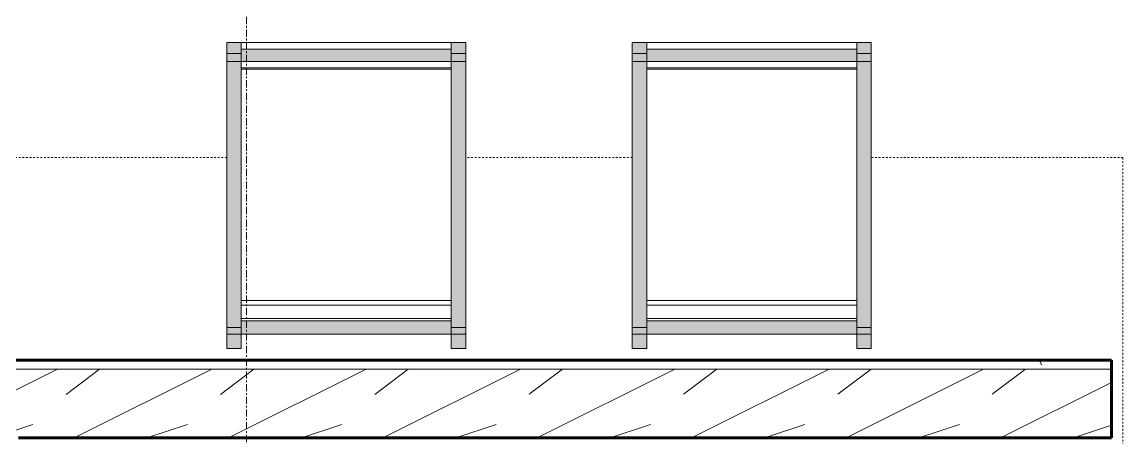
# Model space of a CAD drawing. Header units: inches. Extents: x -4169 to -1846, y 9706 to 12377.
# Drawn here: x -2188.8 to -2112.8, y 11954 to 11982.7 of the extents above; entities that cross this region are included whole.
import ezdxf

# ---------------------------------------------------------------- set-up
doc = ezdxf.new("R2010")
doc.units = ezdxf.units.IN
doc.header["$MEASUREMENT"] = 0
doc.linetypes.add('Dash', pattern=[0.25, 0.125, -0.125])
doc.linetypes.add('Grid Line 1_2_', pattern=[0.8749999999999999, 0.4999999999999999, -0.125, 0.125, -0.125])
for name, color, linetype, lineweight in [('0-1', 7, 'Continuous', 5), ('0-2', 50, 'Continuous', 18), ('A-WALL-4', 10, 'Continuous', 60), ('A-WALL-5', 50, 'Continuous', 18), ('A-WALL-PATT-1', 250, 'Continuous', 9), ('A-WALL-PATT-2', 253, 'Continuous', 9), ('I-FURN-1', 250, 'Continuous', 9), ('I-FURN-2', 9, 'Continuous', 9), ('Q-CASE-HDLN-1', 250, 'Dash', 9), ('S-GRID-1', 1, 'Grid Line 1_2_', 9)]:
    doc.layers.add(name, color=color, linetype=linetype, lineweight=lineweight)

# ---------------------------------------------------------------- blocks, each defined once
blk = doc.blocks.new('OD_CW_Countertop - OD_CW_Countertop-2488713-ENLARGED RCP - 2ND FLOOR PLAN')
at = {"layer": 'Q-CASE-HDLN-1'}
for p, q in [((76.38316465087085, 24.00000000000003), (61.66071721603342, 24.00000000000003)), ((104.3831646508726, 24.00000000000003), (92.88316465087105, 24.00000000000003)), ((138.2731933650477, 24.00000000000003), (120.8831646508732, 24.00000000000003)), ((138.2731933650477, -19.37500000234753), (138.2731933650477, 24.00000000000002))]:
    blk.add_line(p, q, dxfattribs=at)
blk = doc.blocks.new('Bar_Stool_6722_1_ - Bar_Stool_6722_1_-1229311-ENLARGED RCP - 2ND FLOOR PLAN')
at = {"layer": 'I-FURN-2'}
for points in [[(0.9999999999909049, 20.13541346419853), (0.9999999999926102, 21.13291096116441), (-1.074340616469271e-11, 21.13291096116611), (-1.244870873051695e-11, 20.13541346420024)], [(16.499999999993, 21.13291096116441), (15.49999999998965, 21.13291096116603), (15.49999999998795, 20.13541346417389), (16.4999999999913, 20.13541346417227)], [(0.9999999999876649, 20.13541346419853), (-1.244870873051695e-11, 20.13541346420024), (-1.313082975684665e-11, 19.69211219364684), (0.9999999999869827, 19.69211219364513), (0.9999999999871533, 19.88640119694132)], [(16.49999999999062, 19.69211219364513), (16.4999999999913, 20.13541346417227), (15.49999999998948, 20.13541346417389), (15.4999999999888, 19.69211219364675), (15.99999999998852, 19.6921121936459)], [(1.000000000019042, 19.69211219364514), (-1.227817847393453e-11, 19.69211219364684), (-4.348521542851812e-11, 1.298536159841272), (0.9999999999878354, 1.298536159839567), (0.9999999999878354, 17.82745830583517)], [(16.50000000001893, 19.69211219364514), (15.49999999998795, 19.69211219364676), (15.49999999995674, 1.298536159841187), (16.49999999998772, 1.298536159839567), (16.50000000001569, 17.82745830580891)], [(0.999999999988347, 1.298536159839567), (-4.007461029686964e-11, 1.298536159841272), (-4.109779183636419e-11, 0.7499999999954808), (0.9999999999873238, 0.7536100654694732), (0.9999999999876649, 0.9410949492226952)], [(16.49999999998823, 0.7536100654432115), (16.49999999998857, 1.298536159839567), (15.49999999996015, 1.298536159841187), (15.49999999998846, 0.7499999999953956), (16.49999999998823, 0.7499999999937755)], [(0.9999999999868122, 0.4601229641054658), (0.9999999999873238, 0.7499999999937755), (-4.109779183636419e-11, 0.7499999999954808), (-4.229150363244116e-11, -3.325340003357302e-12), (0.9999999999861301, -5.030642569181542e-12)], [(16.49999999998874, 0.4601229640792041), (16.49999999998925, 0.7499999999937755), (15.49999999998846, 0.7499999999953956), (15.49999999998641, -2.967226464534182e-11), (16.49999999998806, -3.129230208287484e-11)]]:
    blk.add_hatch(color=256, dxfattribs=at).paths.add_polyline_path(points, flags=0)
h = blk.add_hatch(color=256, dxfattribs=at)
h.paths.add_polyline_path([(8.94853385688401, 20.13541346418518), (0.9999999999878354, 20.13541346419866), (1.00000000001836, 19.22321022609007), (8.948533856882475, 19.2232102260766)], flags=0)
h.paths.add_polyline_path([(15.49999999998965, 20.13541346417401), (8.94853385688401, 20.13541346418518), (8.948533856882475, 19.2232102260766), (15.49999999998727, 19.22321022606543), (15.49999999998812, 19.69211219364681)], flags=0)
h = blk.add_hatch(color=256, dxfattribs=at)
h.paths.add_polyline_path([(8.94853385685195, 1.304888085052744), (0.9999999999878354, 1.298536159839563), (0.9999999999868122, 0.4601229641055289), (8.948533856850416, 0.4601229640920571), (8.948533856850927, 0.7536100654560646)], flags=0)
h.paths.add_polyline_path([(15.49999999998846, 0.7499999999954587), (15.49999999995674, 1.304888085041574), (8.948547450645433, 1.298536159852353), (8.948533856850416, 0.4601229640920571), (15.49999999998795, 0.4601229640808873)], flags=0)
at = {"layer": 'I-FURN-1'}
for p, q in [((1.000000000000201, 21.13291096116886), (1.853517339611699e-13, 21.13291096116885)), ((-8.476552793013069e-14, 21.13291096116883), (-6.669664820435627e-14, 20.13541346417871)), ((1.000000000000157, 20.13541346417874), (1.000000000000154, 21.13291096116886)), ((16.50000000000044, 21.13291096116886), (15.50000000000042, 21.13291096116885)), ((15.50000000000016, 21.13291096116884), (15.50000000000017, 20.13541346417871)), ((16.50000000000038, 20.13541346417874), (16.50000000000038, 21.13291096116886)), ((2.046696145896474e-13, 20.13541346417873), (2.90892826169705e-13, 19.69211219364976)), ((2.046696145896476e-13, 20.13541346417873), (1.000000000000204, 20.13541346417875)), ((15.50000000000068, 20.13541346417855), (1.000000000000399, 20.13541346417855)), ((1.000000000000241, 19.69211219364967), (1.000000000000157, 20.13541346417874)), ((15.50000000000044, 20.13541346417873), (15.50000000000052, 19.69211219364965)), ((15.50000000000044, 20.13541346417873), (16.50000000000044, 20.13541346417875)), ((16.50000000000047, 19.69211219364966), (16.50000000000038, 20.13541346417874)), ((4.040398357831671e-13, 19.69211219364972), (4.040398357831679e-13, 1.29853615984577)), ((4.040101586610943e-13, 19.69211219364972), (1.000000000000404, 19.69211219364972)), ((1.000000000000404, 1.29853615984577), (1.000000000000404, 19.69211219364972)), ((1.000000000000399, 19.22321022609455), (15.50000000000068, 19.22321022609455)), ((1.00000000000068, 19.0656032909242), (15.50000000000072, 19.0656032909242)), ((15.5000000000004, 19.69211219364967), (15.5000000000004, 1.298536159845719)), ((15.5000000000004, 19.69211219364967), (16.5000000000004, 19.69211219364967)), ((16.5000000000004, 1.298536159845719), (16.5000000000004, 19.69211219364967)), ((1.000000000000681, 18.13222635073954), (15.50000000000052, 18.13222635073954)), ((1.000000000000716, 17.8274583058144), (15.50000000000076, 17.8274583058144)), ((1.000000000000716, 1.827458305814404), (15.50000000000076, 1.827458305814404)), ((1.000000000000732, 1.73030929464122), (15.50000000000077, 1.73030929464122)), ((4.040101586610943e-13, 1.29853615984577), (1.000000000000404, 1.29853615984577)), ((4.040398357831679e-13, 1.298536159845767), (3.318718997531671e-13, 0.7499999999999996)), ((15.50000000000061, 1.304888085046158), (1.000000000000417, 1.304888085046158)), ((1.000000000000332, 0.7499999999999996), (1.000000000000404, 1.298536159845767)), ((15.5000000000004, 1.298536159845719), (16.5000000000004, 1.298536159845719)), ((15.50000000000099, 1.298536159845773), (15.50000000000092, 0.7500000000000059)), ((16.50000000000092, 0.7500000000000059), (16.50000000000099, 1.298536159845773)), ((3.318718997531671e-13, 0.7499999999999996), (3.318718997531667e-13, -1.665334536972003e-15)), ((3.319011732116905e-13, 0.7499999999999996), (1.000000000000332, 0.7499999999999996)), ((1.000000000000332, -1.665334536971954e-15), (1.000000000000332, 0.7499999999999996)), ((1.000000000000417, 0.4601229641100393), (15.50000000000061, 0.4601229641100393)), ((15.50000000000092, 0.7500000000000059), (15.50000000000092, 4.662936703391389e-15)), ((15.50000000000092, 0.7500000000000059), (16.50000000000092, 0.7500000000000059)), ((16.50000000000092, 4.662936703391437e-15), (15.50000000000092, 4.662936703391389e-15)), ((16.50000000000092, 4.662936703391437e-15), (16.50000000000092, 0.7500000000000059)), ((1.000000000000332, -1.665334536971954e-15), (3.319011732116905e-13, -1.665334536972003e-15)), ((1.000000000000798, -1.218444925994698e-13), (15.50000000000084, -1.21844492599469e-13))]:
    blk.add_line(p, q, dxfattribs=at)
blk = doc.blocks.new('Bar_Stool_6722_1_ - Bar_Stool_6722_1_-1372833-ENLARGED RCP - 2ND FLOOR PLAN')
at = {"layer": 'I-FURN-2'}
for points in [[(1.193711796076968e-11, -0.4601229641061479), (1.227817847393453e-11, -0.749999999995225), (1.000000000012051, -0.7499999999942871), (1.000000000012051, 5.371703082346323e-12), (1.159605744760483e-11, 4.43378667114299e-12)], [(15.50000000001182, 1.86730630957754e-11), (15.50000000001284, -0.7499999999951398), (16.50000000001364, -0.7499999999942871), (16.50000000001296, 1.952571437868752e-11), (16.00000000001273, 1.909938873723146e-11)], [(-2.728484105318784e-12, -1.298536159840968), (1.000000000012733, -1.29853615984003), (1.000000000012051, -0.7499999999942871), (9.890754881780593e-12, -0.7536100654701556), (-3.069544618483632e-12, -0.9410949492469235)], [(1.00000000001171, -0.753610065469325), (1.000000000012392, -1.304888085054664), (15.49999999999545, -1.298536159840972), (15.5000000000125, -0.4601229640920159), (1.00000000001171, -0.4601229641053173), (1.000000000012051, -0.7499999999943945)], [(15.4999999999975, -1.298536159840968), (16.50000000001296, -1.298536159840115), (16.50000000001296, -0.7499999999942871), (15.50000000001284, -0.7536100654559164), (15.49999999999716, -0.9410949492468382)], [(-4.092726157978176e-12, -1.827458305810286), (1.227817847393453e-11, -19.69211219364585), (1.000000000029445, -19.69211219364492), (1.000000000012392, -1.29853615984003), (-4.774847184307872e-12, -1.298536159840968)], [(15.5000000000108, -17.82745830580989), (15.5000000000125, -19.69211219364585), (16.50000000002933, -19.692112193645), (16.50000000001227, -1.298536159840115), (15.49999999999545, -1.298536159840968), (15.49999999999613, -1.827458305796047)], [(1.193711796076968e-11, -19.88640119694203), (1.227817847393453e-11, -20.13541346418787), (1.000000000012392, -20.13541346418694), (1.000000000012051, -19.69211219364492), (1.193711796076968e-11, -19.69211219364586)], [(1.000000000012392, -20.13541346418716), (15.50000000001353, -20.12552812425144), (15.50000000001182, -19.22321022607644), (1.000000000028763, -19.22321022608974), (1.000000000029445, -19.69211219364503)], [(15.50000000001319, -19.92081329643697), (15.50000000001353, -20.13541346417363), (16.50000000001432, -20.13541346417278), (16.50000000001398, -19.69211219364501), (15.50000000001319, -19.69836062243251), (15.50000000001319, -19.88640119692779)], [(1.296029950026423e-11, -21.13291096116492), (1.000000000014779, -21.13291096116398), (1.000000000014097, -20.13541346418694), (1.227817847393453e-11, -20.13541346418787)], [(15.50000000001319, -21.13291096116501), (16.500000000015, -21.13291096116415), (16.50000000001432, -20.13541346417278), (15.5000000000125, -20.13541346417363)]]:
    blk.add_hatch(color=256, dxfattribs=at).paths.add_polyline_path(points, flags=0)
at = {"layer": 'I-FURN-1'}
for p, q in [((3.318718997531667e-13, 1.665334536903466e-15), (3.318718997531671e-13, -0.7499999999999996)), ((3.319011732116905e-13, 1.665334536903466e-15), (1.000000000000332, 1.665334536903516e-15)), ((1.000000000000332, -0.7499999999999996), (1.000000000000332, 1.665334536903516e-15)), ((3.318718997531671e-13, -0.7499999999999996), (4.040398357831679e-13, -1.298536159845803)), ((1.000000000000332, -0.7499999999999996), (3.319011732116905e-13, -0.7499999999999996)), ((15.50000000000084, -1.178476897108185e-13), (1.000000000000798, -1.178476897108192e-13)), ((15.50000000000061, -0.4601229641100834), (1.000000000000417, -0.4601229641100834)), ((1.000000000000404, -1.298536159845803), (1.000000000000332, -0.7499999999999996)), ((15.50000000000092, -4.662936703459925e-15), (15.50000000000092, -0.7500000000000059)), ((15.50000000000092, -4.662936703459925e-15), (16.50000000000092, -4.662936703459876e-15)), ((15.50000000000092, -0.7500000000000059), (15.50000000000099, -1.29853615984581)), ((16.50000000000092, -0.7500000000000059), (15.50000000000092, -0.7500000000000059)), ((16.50000000000092, -0.7500000000000059), (16.50000000000092, -4.662936703459876e-15)), ((16.50000000000099, -1.29853615984581), (16.50000000000092, -0.7500000000000059)), ((4.040398357831679e-13, -1.298536159845807), (4.040398357831671e-13, -19.69211219364976)), ((1.000000000000404, -1.298536159845807), (4.040101586610943e-13, -1.298536159845807)), ((1.000000000000404, -19.69211219364976), (1.000000000000404, -1.298536159845807)), ((1.000000000000417, -1.304888085046203), (15.50000000000061, -1.304888085046203)), ((15.5000000000004, -1.298536159845756), (15.5000000000004, -19.69211219364971)), ((16.5000000000004, -1.298536159845756), (15.5000000000004, -1.298536159845756)), ((16.5000000000004, -19.69211219364971), (16.5000000000004, -1.298536159845756)), ((15.50000000000056, -1.730309294641425), (1.000000000000732, -1.730309294641425)), ((15.50000000000055, -1.827458305814601), (1.000000000000716, -1.827458305814601)), ((15.50000000000054, -17.8274583058146), (1.000000000000716, -17.8274583058146)), ((15.50000000000052, -18.13222635073972), (1.000000000000681, -18.13222635073972)), ((1.000000000000404, -19.69211219364976), (4.040101586610943e-13, -19.69211219364976)), ((2.908928261697051e-13, -19.6921121936498), (2.046696145896474e-13, -20.13541346417873)), ((15.50000000000052, -19.06560329092438), (1.000000000000681, -19.06560329092438)), ((15.50000000000068, -19.22321022609465), (1.000000000000399, -19.22321022609465)), ((1.000000000000157, -20.13541346417874), (1.000000000000241, -19.69211219364981)), ((15.50000000000052, -19.69211219364969), (15.50000000000044, -20.13541346417873)), ((16.5000000000004, -19.69211219364971), (15.5000000000004, -19.69211219364971)), ((16.50000000000038, -20.13541346417874), (16.50000000000047, -19.6921121936498)), ((-6.669664820435627e-14, -20.13541346417871), (-8.476552793013069e-14, -21.13291096116883)), ((1.000000000000204, -20.13541346417875), (2.046696145896476e-13, -20.13541346417873)), ((1.000000000000399, -20.13541346417864), (15.50000000000068, -20.13541346417864)), ((1.000000000000154, -21.13291096116886), (1.000000000000157, -20.13541346417874)), ((15.50000000000017, -20.13541346417871), (15.50000000000016, -21.13291096116884)), ((16.50000000000044, -20.13541346417875), (15.50000000000044, -20.13541346417873)), ((16.50000000000038, -21.13291096116886), (16.50000000000038, -20.13541346417874)), ((1.854350006880167e-13, -21.13291096116885), (1.000000000000201, -21.13291096116886)), ((15.50000000000042, -21.13291096116885), (16.50000000000044, -21.13291096116886))]:
    blk.add_line(p, q, dxfattribs=at)
blk = doc.blocks.new('CTR - 1st Phase - Unit Layouts_rvt-1-ENLARGED RCP - 2ND FLOOR PLAN')
at = {"layer": 'A-WALL-PATT-1'}
h = blk.add_hatch(dxfattribs=at)
h.set_pattern_fill('FP_1', color=256, style=0, pattern_type=2)
h.set_pattern_definition([(0, (0, 0), (20.48, 5.12), [0.845, -14.515, 0.845, -14.515, -81.92]), (0, (0, 0), (20.48, 5.12), [-30.72, 0.845, -29.875, 0.845, -14.515, -35.84]), (0, (0, 0), (20.48, 5.12), [-76.8, 0.845, -9.395, 0.845, -24.755]), (120, (7.68, 2.56), (-14.67405006737632, 15.1762002695053), [0.8449999999999999, -14.515, 0.8449999999999999, -14.515, -81.91999999999999]), (120, (7.68, 2.56), (-14.67405006737632, 15.1762002695053), [-30.72, 0.8449999999999999, -29.875, 0.8449999999999999, -14.515, -35.84]), (120, (7.68, 2.56), (-14.67405006737632, 15.1762002695053), [-76.79999999999998, 0.8449999999999999, -9.394999999999998, 0.8449999999999999, -24.755]), (240, (10.24, 12.8), (-5.805949932623669, -20.2962002695053), [0.845, -14.515, 0.845, -14.515, -81.92]), (240, (10.24, 12.8), (-5.805949932623669, -20.2962002695053), [-30.72, 0.845, -29.875, 0.845, -14.515, -35.84]), (240, (10.24, 12.8), (-5.805949932623669, -20.2962002695053), [-76.8, 0.845, -9.395, 0.845, -24.755])])
h.paths.add_polyline_path([(-2249.584225103486, 11958.7049089002), (-2113.584225103579, 11958.7049089002), (-2113.584225103579, 11959.3299089002), (-2249.584225103486, 11959.3299089002)], flags=0)
at = {"layer": 'A-WALL-PATT-2'}
h = blk.add_hatch(dxfattribs=at)
h.set_pattern_fill('FP_3', color=256, style=0, pattern_type=2)
h.set_pattern_definition([(216.87, (4.265, 10.662), (31.98716190389133, 21.32545714244463), [5.331, -47.981]), (206.565, (10.662, 7.464), (-10.66247606731217, -10.66200980650436), [11.921, -11.921]), (198.435, (10.662, 2.132), (-21.3244936496746, -10.66258686177925), [6.743999999999999, -26.974])])
h.paths.add_polyline_path([(-2147.311220943883, 11953.95490890012), (-2113.584225103579, 11953.95490890012), (-2113.584225103579, 11958.7049089002), (-2249.584225103486, 11958.7049089002), (-2249.584225103486, 11953.95490890013), (-2155.584225103552, 11953.95490890012)], flags=0)
at = {"layer": 'A-WALL-4'}
for p, q in [((-2249.584225103481, 11959.32990890019), (-2113.584225103577, 11959.32990890011)), ((-2113.584225103577, 11959.32990890011), (-2113.58422510358, 11953.95490890011)), ((-2113.58422510358, 11953.95490890011), (-2189.084225103468, 11953.95490890016))]:
    blk.add_line(p, q, dxfattribs=at)
at = {"layer": 'A-WALL-5'}
blk.add_line((-2249.584225103481, 11958.70490890019), (-2113.584225103577, 11958.70490890011), dxfattribs=at)
at = {"layer": '0-2', "rotation": 180}
blk.add_blockref('Bar_Stool_6722_1_ - Bar_Stool_6722_1_-1229311-ENLARGED RCP - 2ND FLOOR PLAN', (-2158.188765370323, 11981.27090147037), dxfattribs=at)
at = {"layer": '0-2'}
for name, p in [('Bar_Stool_6722_1_ - Bar_Stool_6722_1_-1372833-ENLARGED RCP - 2ND FLOOR PLAN', (-2146.688765370322, 11981.27090147042)), ('OD_CW_Countertop - OD_CW_Countertop-2488713-ENLARGED RCP - 2ND FLOOR PLAN', (-2251.071930021495, 11949.32990890018))]:
    blk.add_blockref(name, p, dxfattribs=at)
blk = doc.blocks.new('CTR - 1st Phase - Shell_rvt-1-ENLARGED RCP - 2ND FLOOR PLAN')
at = {"layer": 'S-GRID-1'}
blk.add_line((-2173.323736679715, 9836.179692344082), (-2173.323736679695, 12344.54045190505), dxfattribs=at)

msp = doc.modelspace()

# ---------------------------------------------------------------- block references
at = {"layer": '0-1'}
for name in ['CTR - 1st Phase - Shell_rvt-1-ENLARGED RCP - 2ND FLOOR PLAN', 'CTR - 1st Phase - Unit Layouts_rvt-1-ENLARGED RCP - 2ND FLOOR PLAN']:
    msp.add_blockref(name, (0, 0), dxfattribs=at)

doc.saveas('drawing.dxf')
